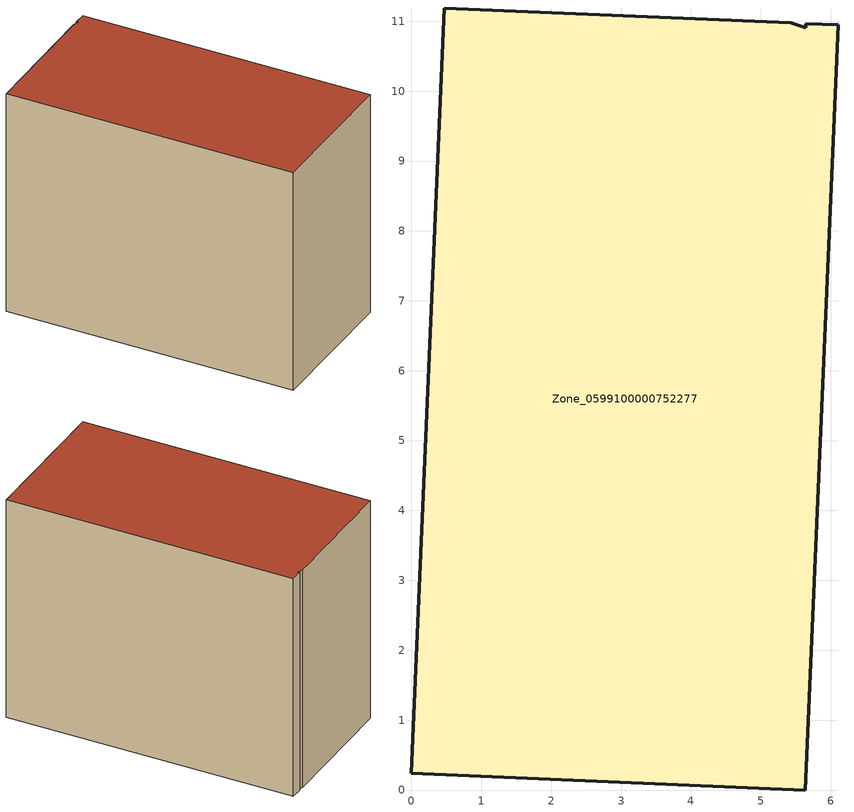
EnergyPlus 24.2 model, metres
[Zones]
Zone_0599100000752277
 floor ground (C_G): 0.47,11.19 5.43,10.98 5.64,10.9 5.64,10.97 6.1,10.95 5.63,0 0,0.24 z0.86
 wall outside (C_F): 6.1,10.95 5.64,10.97 5.64,10.9 5.43,10.98 0.47,11.19 0,0.24 5.63,0 6.1,10.95 z0.86:9.55
 roof outside (C_R): 5.43,10.98 0.47,11.19 0,0.24 5.63,0 6.1,10.95 5.64,10.97 5.64,10.9 z9.55
[BUILDING]
Pand.0599100000752277: North Axis=0; Terrain=City; Loads Convergence Tolerance Value=0.04; Temperature Convergence Tolerance Value=0.4; Solar Distribution=FullExterior; Maximum Number of Warmup Days=25; Minimum Number of Warmup Days=1
[Site:Location]
Rotterdam.The.Hague.AP_ZH_NLD Design_Conditions: Latitude=51.96; Longitude=4.45; Time Zone=1; Elevation=-4.5
[SITE:GROUNDTEMPERATURE:BUILDINGSURFACE]
18, 18, 18, 18, 18, 18, 18, 18, 18, 18, 18, 18
[MATERIAL] Thermal Absorptance=0.9; Solar Absorptance=0.7; Visible Absorptance=0.7
Name | Roughness | Thickness | Conductivity | Density | Specific Heat
G.TC.2006-2014 | MediumSmooth | 0.15 | 0.06 | 540 | 1210
F.TC.2006-2014 | Rough | 0.3 | 0.12 | 1920 | 840
R.TC.2006-2014 | MediumRough | 0.2 | 0.08 | 1500 | 1000
[CONSTRUCTION]
C_G: G.TC.2006-2014
C_F: F.TC.2006-2014
C_R: R.TC.2006-2014
[ZONE]
Zone_0599100000752277: Type=1; Multiplier=1; Ceiling Height=Autocalculate; Volume=Autocalculate; Floor Area=autocalculate; Part of Total Floor Area=Yes
[ZONEINFILTRATION:DESIGNFLOWRATE]
Infil_Zone_0599100000752277: Zone or ZoneList or Space or SpaceList=Zone_0599100000752277; Schedule=AlwaysOn; Design Flow Rate Calculation Method=Flow/Area; Flow Rate per Floor Area=0.0015; Constant Term Coefficient=1; Temperature Term Coefficient=0; Velocity Term Coefficient=0; Velocity Squared Term Coefficient=0
[HVACTEMPLATE:ZONE:IDEALLOADSAIRSYSTEM]
Zone_0599100000752277: Maximum Heating Supply Air Temperature=50; Minimum Cooling Supply Air Temperature=13; Maximum Heating Supply Air Humidity Ratio=0.0156; Minimum Cooling Supply Air Humidity Ratio=0.0077; Heating Limit=NoLimit; Cooling Limit=NoLimit; Dehumidification Control Type=ConstantSensibleHeatRatio; Cooling Sensible Heat Ratio=0.7; Dehumidification Setpoint=60; Humidification Control Type=None; Humidification Setpoint=30; Outdoor Air Method=None; Outdoor Air Flow Rate per Person=0.00944; Outdoor Air Flow Rate per Zone Floor Area=0; Outdoor Air Flow Rate per Zone=0; Demand Controlled Ventilation Type=None; Outdoor Air Economizer Type=NoEconomizer; Heat Recovery Type=None; Sensible Heat Recovery Effectiveness=0.7; Latent Heat Recovery Effectiveness=0.65
[ZONECONTROL:THERMOSTAT]
ThermostatControl_Zone_0599100000752277: Zone or ZoneList=Zone_0599100000752277; Control Type Schedule=DualSetpointControlType; Control 1=Thermostat_Zone_0599100000752277; Temperature Difference Between Cutout And Setpoint=0
[THERMOSTATSETPOINT:DUALSETPOINT]
Thermostat_Zone_0599100000752277: Heating Setpoint Temperature Schedule=HeatingSetpoint_Zone_0599100000752277; Cooling Setpoint Temperature Schedule=CoolingSetpoint_Zone_0599100000752277
[SCHEDULE:COMPACT]
HeatingSetpoint_Zone_0599100000752277: Through: 12/31, For: AllDays, Until: 24:00, 21
CoolingSetpoint_Zone_0599100000752277: Through: 12/31, For: AllDays, Until: 24:00, 24
DualSetpointControlType: Through: 12/31, For: AllDays, Until: 24:00, 4
AlwaysOn: Through: 12/31, For: AllDays, Until: 24:00, 1
